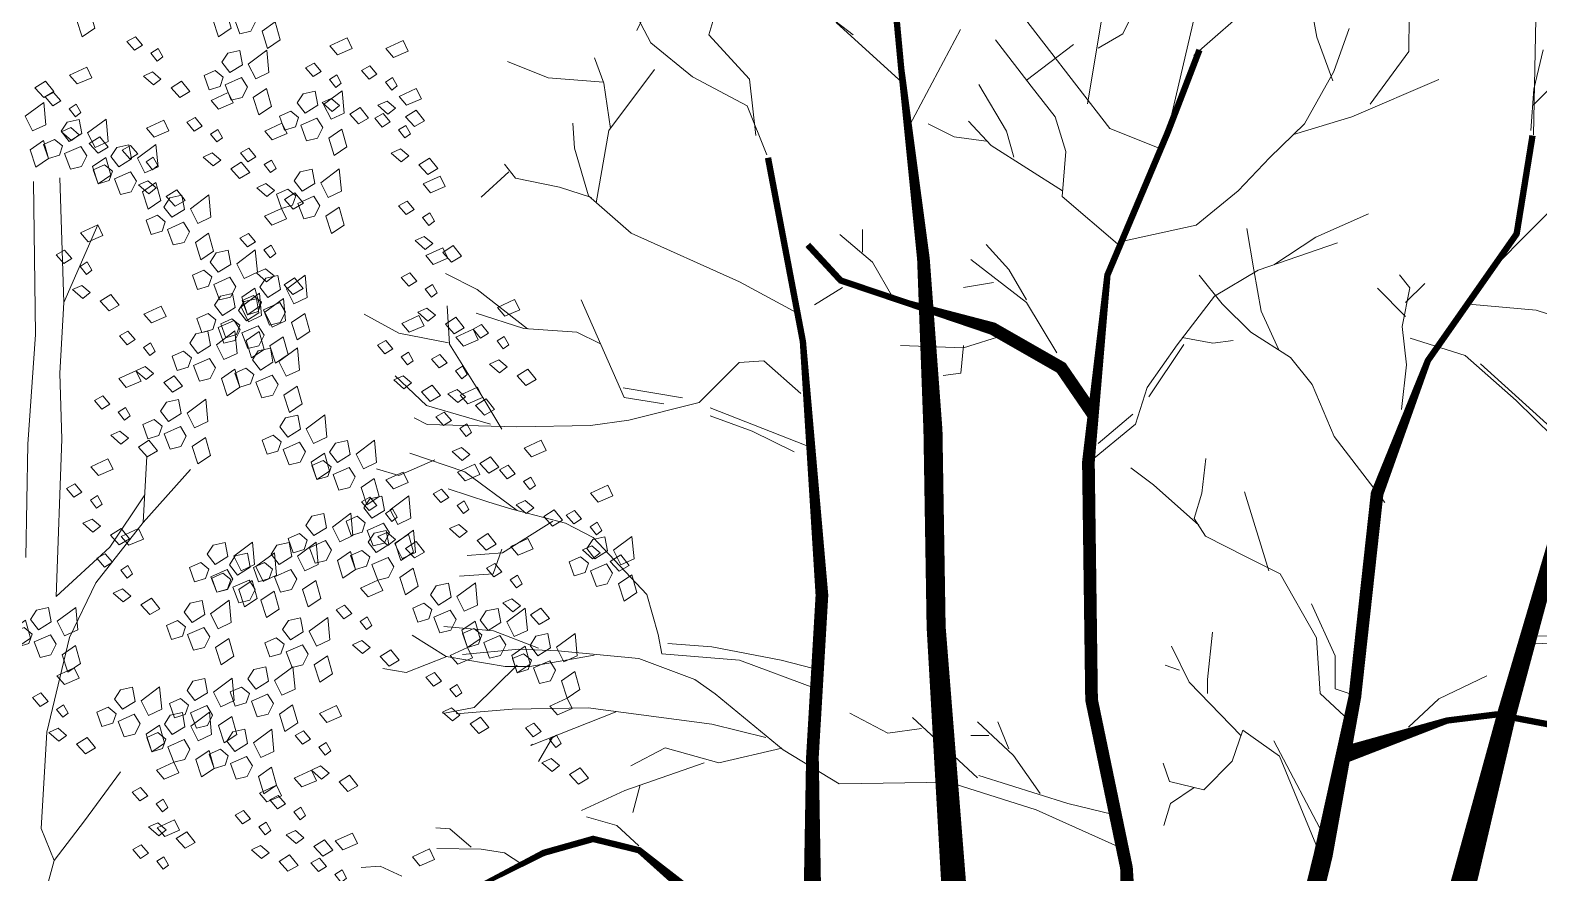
# Model space of a CAD drawing. Header units: millimetres. Extents: x 237 to 802, y 86 to 296.
# Drawn here: x 358.67 to 362.651, y 160.948 to 163.174 of the extents above; entities that cross this region are included whole.
import ezdxf

# ---------------------------------------------------------------- set-up
doc = ezdxf.new("R2010")
doc.units = ezdxf.units.MM
doc.layers.add('AF_Vegetacion block', color=92, linetype='Continuous', lineweight=0)

# ---------------------------------------------------------------- blocks, each defined once
blk = doc.blocks.new('ca_arb_056')
at = {"layer": 'AF_Vegetacion block', "color": 251, "lineweight": 5}
for points in [[(37.11, 854.97), (32.19, 851.58), (34.27, 845.13), (38.97, 848.3), (37.11, 854.97)], [(87.68, 854.97), (82.76, 851.58), (84.84, 845.13), (89.54, 848.3), (87.68, 854.97)], [(96.67, 854.71), (90.66, 852.09), (92.85, 846.29), (96.89, 847.28), (98.86, 851.21), (96.67, 854.71)], [(105.97, 850.67), (101.05, 847.28), (103.13, 840.83), (107.83, 844), (105.97, 850.67)], [(54.03, 845.18), (50.91, 843.46), (53.72, 840.19), (56.68, 842.06), (54.03, 845.18)], [(62.45, 840.81), (59.8, 839.1), (62.14, 836.14), (64.17, 837.7), (62.45, 840.81)], [(126.29, 841.74), (129.1, 838.47), (134.56, 840.81), (132.69, 844.71), (126.29, 841.74)], [(147.02, 840.76), (149.82, 837.49), (155.28, 839.82), (153.41, 843.72), (147.02, 840.76)], [(92.79, 840.04), (88.31, 839.05), (86.12, 835.66), (89.07, 831.84), (93.77, 834.79), (92.79, 840.04)], [(102.85, 840.15), (95.96, 835.01), (98.7, 829.54), (103.62, 831.84), (102.85, 840.15)], [(120.36, 835.36), (117.25, 833.64), (120.05, 830.37), (123.02, 832.24), (120.36, 835.36)], [(29.57, 830.9), (32.38, 827.62), (37.84, 829.96), (35.97, 833.86), (29.57, 830.9)], [(60.42, 832.09), (56.99, 830.53), (60.74, 827.26), (63.54, 829.44), (60.42, 832.09)], [(83.71, 832.6), (79.55, 830.74), (81.41, 825.5), (85.46, 826.7), (86.66, 830.2), (83.71, 832.6)], [(93.45, 829.98), (87.43, 827.36), (89.62, 821.56), (93.67, 822.55), (95.63, 826.48), (93.45, 829.98)], [(128.79, 830.99), (126.13, 829.28), (128.47, 826.32), (130.5, 827.87), (128.79, 830.99)], [(141.09, 834.37), (137.97, 832.65), (140.78, 829.38), (143.74, 831.25), (141.09, 834.37)], [(149.51, 830), (146.86, 828.29), (149.2, 825.33), (151.23, 826.89), (149.51, 830)], [(20.62, 828.66), (16.72, 826.16), (19.99, 822.58), (23.74, 824.76), (20.62, 828.66)], [(23.65, 824.51), (20.53, 822.79), (23.34, 819.52), (26.3, 821.39), (23.65, 824.51)], [(71.19, 828.66), (67.29, 826.16), (70.56, 822.58), (74.3, 824.76), (71.19, 828.66)], [(82.13, 821.5), (84.94, 818.23), (90.4, 820.56), (88.52, 824.46), (82.13, 821.5)], [(102.74, 825.94), (97.82, 822.55), (99.9, 816.1), (104.6, 819.27), (102.74, 825.94)], [(120.77, 824.98), (116.28, 824), (114.09, 820.61), (117.05, 816.78), (121.75, 819.74), (120.77, 824.98)], [(130.83, 825.09), (123.94, 819.95), (126.67, 814.49), (131.59, 816.78), (130.83, 825.09)], [(151.95, 823.01), (154.76, 819.73), (160.22, 822.07), (158.34, 825.97), (151.95, 823.01)], [(20.01, 820.79), (13.11, 815.65), (15.85, 810.19), (20.77, 812.48), (20.01, 820.79)], [(32.07, 820.14), (29.42, 818.43), (31.76, 815.47), (33.78, 817.03), (32.07, 820.14)], [(126.76, 822.26), (123.33, 820.7), (127.07, 817.43), (129.88, 819.61), (126.76, 822.26)], [(137.52, 818.83), (133.62, 816.34), (136.9, 812.76), (140.64, 814.94), (137.52, 818.83)], [(147.48, 821.28), (144.05, 819.72), (147.8, 816.45), (150.6, 818.63), (147.48, 821.28)], [(33.13, 814.45), (28.65, 813.47), (26.46, 810.08), (29.41, 806.25), (34.12, 809.2), (33.13, 814.45)], [(43.2, 814.56), (36.3, 809.42), (39.04, 803.96), (43.96, 806.25), (43.2, 814.56)], [(58.19, 811.17), (61, 807.9), (66.46, 810.24), (64.59, 814.13), (58.19, 811.17)], [(76.2, 815.11), (73.09, 813.39), (75.89, 810.12), (78.86, 811.99), (76.2, 815.11)], [(102.07, 810.11), (104.87, 806.83), (110.33, 809.17), (108.46, 813.07), (102.07, 810.11)], [(111.69, 817.55), (107.53, 815.69), (109.39, 810.44), (113.44, 811.65), (114.64, 815.14), (111.69, 817.55)], [(121.42, 814.93), (115.41, 812.3), (117.59, 806.51), (121.64, 807.49), (123.61, 811.43), (121.42, 814.93)], [(146.02, 816.62), (142.91, 814.9), (145.71, 811.63), (148.68, 813.5), (146.02, 816.62)], [(154.45, 812.25), (151.79, 810.54), (154.13, 807.58), (156.16, 809.13), (154.45, 812.25)], [(158.24, 817.85), (154.35, 815.35), (157.62, 811.77), (161.36, 813.95), (158.24, 817.85)], [(24.05, 807.02), (19.9, 805.16), (21.76, 799.91), (25.8, 801.11), (27.01, 804.61), (24.05, 807.02)], [(30.04, 811.41), (26.61, 809.86), (30.35, 806.58), (33.16, 808.76), (30.04, 811.41)], [(40.8, 807.99), (36.9, 805.49), (40.18, 801.91), (43.92, 804.09), (40.8, 807.99)], [(84.63, 810.74), (81.97, 809.03), (84.31, 806.07), (86.34, 807.63), (84.63, 810.74)], [(130.72, 810.88), (125.8, 807.49), (127.88, 801.04), (132.58, 804.21), (130.72, 810.88)], [(19.9, 806.58), (14.97, 803.19), (17.05, 796.74), (21.76, 799.91), (19.9, 806.58)], [(33.79, 804.39), (27.77, 801.77), (29.96, 795.98), (34.01, 796.96), (35.98, 800.9), (33.79, 804.39)], [(51.62, 805.05), (47.13, 804.07), (44.95, 800.68), (47.9, 796.85), (52.6, 799.8), (51.62, 805.05)], [(52.27, 804.78), (49.15, 803.07), (51.96, 799.79), (54.92, 801.66), (52.27, 804.78)], [(61.68, 805.16), (54.79, 800.02), (57.52, 794.56), (62.45, 796.85), (61.68, 805.16)], [(82.6, 802.02), (79.17, 800.46), (82.91, 797.19), (85.72, 799.37), (82.6, 802.02)], [(96.14, 803.72), (93.02, 802), (95.83, 798.73), (98.79, 800.6), (96.14, 803.72)], [(152.42, 803.52), (148.99, 801.97), (152.73, 798.69), (155.54, 800.87), (152.42, 803.52)], [(43.09, 800.35), (38.16, 796.96), (40.24, 790.51), (44.95, 793.68), (43.09, 800.35)], [(42.54, 797.62), (38.38, 795.76), (40.24, 790.51), (44.29, 791.71), (45.49, 795.21), (42.54, 797.62)], [(60.69, 800.42), (58.04, 798.7), (60.38, 795.74), (62.4, 797.3), (60.69, 800.42)], [(93.36, 798.59), (89.46, 796.09), (92.74, 792.51), (96.48, 794.69), (93.36, 798.59)], [(104.56, 799.35), (101.91, 797.64), (104.25, 794.68), (106.28, 796.24), (104.56, 799.35)], [(119.69, 795.95), (115.2, 794.97), (113.02, 791.58), (115.97, 787.75), (120.67, 790.7), (119.69, 795.95)], [(129.75, 796.06), (122.86, 790.92), (125.6, 785.46), (130.52, 787.75), (129.75, 796.06)], [(163.18, 800.1), (159.28, 797.6), (162.56, 794.02), (166.3, 796.2), (163.18, 800.1)], [(16.2, 791.39), (16.9, 734.54), (14.09, 693.84), (13.39, 651.73)], [(27.44, 746.47), (26.03, 792.79)], [(52.27, 794.99), (46.26, 792.37), (48.45, 786.58), (52.49, 787.56), (54.46, 791.5), (52.27, 794.99)], [(58.66, 791.69), (55.23, 790.13), (58.97, 786.86), (61.78, 789.04), (58.66, 791.69)], [(61.57, 790.95), (56.65, 787.56), (58.73, 781.11), (63.43, 784.28), (61.57, 790.95)], [(102.53, 790.63), (99.1, 789.07), (102.84, 785.79), (105.65, 787.98), (102.53, 790.63)], [(160.83, 790.46), (163.64, 787.19), (169.1, 789.52), (167.23, 793.42), (160.83, 790.46)], [(71.27, 786.27), (66.79, 785.29), (64.6, 781.9), (67.55, 778.08), (72.26, 781.03), (71.27, 786.27)], [(69.42, 788.26), (65.52, 785.77), (68.8, 782.18), (72.54, 784.36), (69.42, 788.26)], [(81.33, 786.38), (74.44, 781.25), (77.18, 775.78), (82.1, 778.08), (81.33, 786.38)], [(110.61, 788.52), (106.45, 786.66), (108.31, 781.41), (112.36, 782.61), (113.56, 786.11), (110.61, 788.52)], [(113.29, 787.2), (109.4, 784.7), (112.67, 781.12), (116.41, 783.3), (113.29, 787.2)], [(120.35, 785.89), (114.33, 783.27), (116.52, 777.48), (120.56, 778.46), (122.53, 782.4), (120.35, 785.89)], [(62.19, 778.84), (58.04, 776.98), (59.9, 771.74), (63.94, 772.94), (65.15, 776.44), (62.19, 778.84)], [(101.92, 778.45), (104.73, 775.18), (110.18, 777.52), (108.31, 781.41), (101.92, 778.45)], [(129.64, 781.85), (124.72, 778.46), (126.8, 772.01), (131.5, 775.18), (129.64, 781.85)], [(154.91, 784.07), (151.79, 782.35), (154.59, 779.08), (157.56, 780.95), (154.91, 784.07)], [(163.33, 779.71), (160.68, 777.99), (163.02, 775.03), (165.04, 776.59), (163.33, 779.71)], [(57.51, 674.94), (44.53, 655.47), (24.65, 637.14), (26.73, 695.59), (26.03, 720.16), (27.44, 746.47), (40.08, 775.25)], [(33.68, 772.29), (36.49, 769.01), (41.95, 771.35), (40.08, 775.25), (33.68, 772.29)], [(71.93, 776.22), (65.91, 773.59), (68.1, 767.8), (72.15, 768.78), (74.12, 772.72), (71.93, 776.22)], [(81.23, 772.17), (76.3, 768.78), (78.38, 762.33), (83.09, 765.5), (81.23, 772.17)], [(95.99, 772.06), (92.87, 770.35), (95.68, 767.07), (98.64, 768.94), (95.99, 772.06)], [(104.41, 767.7), (101.76, 765.98), (104.1, 763.02), (106.13, 764.58), (104.41, 767.7)], [(161.3, 770.98), (157.87, 769.42), (161.61, 766.15), (164.42, 768.33), (161.3, 770.98)], [(172.06, 767.55), (168.16, 765.05), (171.44, 761.47), (175.18, 763.65), (172.06, 767.55)], [(27.76, 765.9), (24.64, 764.18), (27.44, 760.91), (30.41, 762.78), (27.76, 765.9)], [(88.49, 765.84), (84, 764.86), (81.81, 761.47), (84.77, 757.65), (89.47, 760.6), (88.49, 765.84)], [(88.49, 765.84), (84, 764.86), (81.81, 761.47), (84.77, 757.65), (89.47, 760.6), (88.49, 765.84)], [(98.55, 765.95), (91.66, 760.82), (94.39, 755.35), (99.32, 757.65), (98.55, 765.95)], [(98.55, 765.95), (91.66, 760.82), (94.39, 755.35), (99.32, 757.65), (98.55, 765.95)], [(161.82, 763.83), (164.63, 760.56), (170.09, 762.89), (168.21, 766.79), (161.82, 763.83)], [(36.18, 761.53), (33.53, 759.82), (35.86, 756.86), (37.89, 758.41), (36.18, 761.53)], [(79.41, 758.41), (75.25, 756.55), (77.11, 751.31), (81.16, 752.51), (82.36, 756.01), (79.41, 758.41)], [(79.41, 758.41), (75.25, 756.55), (77.11, 751.31), (81.16, 752.51), (82.36, 756.01), (79.41, 758.41)], [(102.39, 758.97), (98.96, 757.41), (102.7, 754.14), (105.51, 756.32), (102.39, 758.97)], [(106.97, 756.44), (102.49, 755.46), (100.3, 752.07), (103.25, 748.24), (107.96, 751.2), (106.97, 756.44)], [(117.04, 756.55), (110.14, 751.41), (112.88, 745.95), (117.8, 748.24), (117.04, 756.55)], [(155.89, 757.44), (152.77, 755.73), (155.58, 752.45), (158.54, 754.32), (155.89, 757.44)], [(34.15, 752.8), (30.72, 751.25), (34.46, 747.97), (37.27, 750.15), (34.15, 752.8)], [(89.14, 755.79), (83.13, 753.16), (85.31, 747.37), (89.36, 748.35), (91.33, 752.29), (89.14, 755.79)], [(89.14, 755.79), (83.13, 753.16), (85.31, 747.37), (89.36, 748.35), (91.33, 752.29), (89.14, 755.79)], [(98.44, 751.74), (93.52, 748.35), (95.6, 741.9), (100.3, 745.07), (98.44, 751.74)], [(98.44, 751.74), (93.52, 748.35), (95.6, 741.9), (100.3, 745.07), (98.44, 751.74)], [(113.15, 755.54), (109.25, 753.05), (112.52, 749.46), (116.27, 751.64), (113.15, 755.54)], [(164.31, 753.08), (161.66, 751.36), (164, 748.4), (166.03, 749.96), (164.31, 753.08)], [(44.91, 749.38), (41.01, 746.88), (44.29, 743.3), (48.03, 745.48), (44.91, 749.38)], [(57.21, 742.13), (60.01, 738.86), (65.47, 741.2), (63.6, 745.09), (57.21, 742.13)], [(90.09, 749.78), (85.6, 748.8), (83.42, 745.41), (86.37, 741.59), (91.07, 744.54), (90.09, 749.78)], [(98.95, 747.82), (94.46, 746.83), (92.28, 743.44), (95.23, 739.62), (99.93, 742.57), (98.95, 747.82)], [(100.15, 749.89), (93.26, 744.76), (96, 739.29), (100.92, 741.59), (100.15, 749.89)], [(97.89, 749.01), (93.74, 747.15), (95.6, 741.9), (99.64, 743.11), (100.85, 746.6), (97.89, 749.01)], [(107.63, 746.39), (101.61, 743.76), (103.8, 737.97), (107.85, 738.95), (109.82, 742.89), (107.63, 746.39)], [(109.01, 747.93), (102.12, 742.79), (104.86, 737.32), (109.78, 739.62), (109.01, 747.93)], [(188.47, 744.6), (191.27, 741.32), (196.73, 743.66), (194.86, 747.56), (188.47, 744.6)], [(81.01, 742.35), (76.85, 740.49), (78.71, 735.25), (82.76, 736.45), (83.96, 739.95), (81.01, 742.35)], [(90.74, 739.73), (84.73, 737.1), (86.92, 731.31), (90.96, 732.29), (92.93, 736.23), (90.74, 739.73)], [(89.87, 740.38), (85.71, 738.52), (87.57, 733.28), (91.62, 734.48), (92.82, 737.98), (89.87, 740.38)], [(116.93, 742.34), (112, 738.95), (114.08, 732.5), (118.79, 735.67), (116.93, 742.34)], [(152.94, 738.68), (155.74, 735.41), (161.2, 737.74), (159.33, 741.64), (152.94, 738.68)], [(162.29, 744.35), (158.86, 742.79), (162.6, 739.52), (165.41, 741.7), (162.29, 744.35)], [(173.05, 740.92), (169.15, 738.43), (172.42, 734.84), (176.17, 737.02), (173.05, 740.92)], [(51.28, 735.74), (48.16, 734.03), (50.97, 730.75), (53.93, 732.62), (51.28, 735.74)], [(80.96, 735.74), (76.47, 734.75), (74.28, 731.36), (77.24, 727.54), (81.94, 730.49), (80.96, 735.74)], [(91.02, 735.85), (84.13, 730.71), (86.86, 725.24), (91.78, 727.54), (91.02, 735.85)], [(99.61, 737.76), (93.59, 735.14), (95.78, 729.34), (99.82, 730.33), (101.79, 734.26), (99.61, 737.76)], [(100.04, 735.68), (95.12, 732.29), (97.2, 725.84), (101.9, 729.01), (100.04, 735.68)], [(173.03, 733.53), (175.83, 730.26), (181.29, 732.6), (179.42, 736.49), (173.03, 733.53)], [(182.54, 738.21), (179.42, 736.49), (182.23, 733.22), (185.19, 735.09), (182.54, 738.21)], [(190.96, 733.84), (188.31, 732.13), (190.65, 729.17), (192.68, 730.73), (190.96, 733.84)], [(59.7, 731.38), (57.05, 729.66), (59.39, 726.7), (61.42, 728.26), (59.7, 731.38)], [(71.88, 728.3), (67.72, 726.45), (69.58, 721.2), (73.63, 722.4), (74.83, 725.9), (71.88, 728.3)], [(104.14, 729.51), (99.66, 728.52), (97.47, 725.13), (100.43, 721.31), (105.13, 724.26), (104.14, 729.51)], [(108.9, 733.71), (103.98, 730.33), (106.06, 723.88), (110.76, 727.05), (108.9, 733.71)], [(114.21, 729.62), (107.32, 724.48), (110.05, 719.01), (114.97, 721.31), (114.21, 729.62)], [(147.01, 732.29), (143.89, 730.58), (146.7, 727.3), (149.66, 729.17), (147.01, 732.29)], [(57.68, 722.65), (54.24, 721.09), (57.99, 717.82), (60.79, 720), (57.68, 722.65)], [(81.61, 725.68), (75.6, 723.06), (77.78, 717.26), (81.83, 718.25), (83.8, 722.18), (81.61, 725.68)], [(155.43, 727.93), (152.78, 726.21), (155.12, 723.25), (157.15, 724.81), (155.43, 727.93)], [(167.1, 727.14), (163.98, 725.43), (166.79, 722.15), (169.75, 724.02), (167.1, 727.14)], [(175.52, 722.78), (172.87, 721.06), (175.21, 718.1), (177.24, 719.66), (175.52, 722.78)], [(188.93, 725.12), (185.5, 723.56), (189.25, 720.28), (192.05, 722.47), (188.93, 725.12)], [(47.85, 718.13), (50.66, 714.86), (56.12, 717.2), (54.24, 721.09), (47.85, 718.13)], [(68.44, 719.22), (64.54, 716.73), (67.81, 713.14), (71.55, 715.33), (68.44, 719.22)], [(90.91, 721.64), (85.99, 718.25), (88.07, 711.8), (92.77, 714.97), (90.91, 721.64)], [(95.07, 722.07), (90.91, 720.21), (92.77, 714.97), (96.82, 716.17), (98.02, 719.67), (95.07, 722.07)], [(104.8, 719.45), (98.78, 716.83), (100.97, 711.03), (105.02, 712.02), (106.99, 715.95), (104.8, 719.45)], [(153.41, 719.2), (149.97, 717.64), (153.72, 714.37), (156.52, 716.55), (153.41, 719.2)], [(199.69, 721.69), (195.8, 719.19), (199.07, 715.61), (202.81, 717.79), (199.69, 721.69)], [(41.92, 711.74), (38.8, 710.03), (41.61, 706.75), (44.58, 708.62), (41.92, 711.74)], [(114.1, 715.4), (109.18, 712.02), (111.25, 705.57), (115.96, 708.74), (114.1, 715.4)], [(164.17, 715.77), (160.27, 713.28), (163.54, 709.69), (167.29, 711.87), (164.17, 715.77)], [(173.49, 714.05), (170.06, 712.49), (173.81, 709.22), (176.61, 711.4), (173.49, 714.05)], [(174.65, 712.05), (177.46, 708.78), (182.91, 711.12), (181.04, 715.01), (174.65, 712.05)], [(50.35, 707.38), (47.69, 705.66), (50.03, 702.7), (52.06, 704.26), (50.35, 707.38)], [(70.09, 710.37), (65.6, 709.39), (63.41, 706), (66.37, 702.17), (71.07, 705.13), (70.09, 710.37)], [(80.15, 710.48), (73.26, 705.34), (75.99, 699.88), (80.91, 702.17), (80.15, 710.48)], [(184.26, 710.62), (180.36, 708.13), (183.63, 704.54), (187.37, 706.73), (184.26, 710.62)], [(61.01, 702.94), (56.85, 701.08), (58.71, 695.83), (62.76, 697.04), (63.96, 700.53), (61.01, 702.94)], [(70.74, 700.32), (64.73, 697.69), (66.91, 691.9), (70.96, 692.88), (72.93, 696.82), (70.74, 700.32)], [(114.31, 704.55), (109.82, 703.57), (107.64, 700.18), (110.59, 696.36), (115.29, 699.31), (114.31, 704.55)], [(124.37, 704.66), (117.48, 699.53), (120.22, 694.06), (125.14, 696.36), (124.37, 704.66)], [(168.72, 705.66), (165.6, 703.95), (168.41, 700.67), (171.37, 702.54), (168.72, 705.66)], [(177.14, 701.3), (174.49, 699.58), (176.83, 696.62), (178.86, 698.18), (177.14, 701.3)], [(48.32, 698.65), (44.89, 697.09), (48.63, 693.82), (51.44, 696), (48.32, 698.65)], [(59.08, 695.22), (55.18, 692.73), (58.45, 689.14), (62.2, 691.32), (59.08, 695.22)], [(80.04, 696.27), (75.12, 692.88), (77.2, 686.43), (81.9, 689.6), (80.04, 696.27)], [(105.23, 697.12), (101.07, 695.26), (102.93, 690.02), (106.98, 691.22), (108.18, 694.72), (105.23, 697.12)], [(132.8, 695.15), (128.31, 694.17), (126.12, 690.78), (129.08, 686.96), (133.78, 689.91), (132.8, 695.15)], [(142.86, 695.26), (135.97, 690.13), (138.7, 684.66), (143.62, 686.96), (142.86, 695.26)], [(198.34, 692.32), (201.14, 689.05), (206.6, 691.39), (204.73, 695.29), (198.34, 692.32)], [(56.93, 664.71), (58.33, 689.28)], [(114.97, 694.5), (108.95, 691.87), (111.14, 686.08), (115.18, 687.06), (117.15, 691), (114.97, 694.5)], [(124.26, 690.45), (119.34, 687.06), (121.42, 680.61), (126.12, 683.79), (124.26, 690.45)], [(175.12, 692.57), (171.69, 691.01), (175.43, 687.74), (178.24, 689.92), (175.12, 692.57)], [(185.88, 689.14), (181.98, 686.65), (185.25, 683.06), (189, 685.24), (185.88, 689.14)], [(23.92, 539.09), (19.01, 551.02), (21.11, 586.82), (29.54, 621.9), (39.37, 642.26), (56.93, 664.71), (74.49, 684.36)], [(37.47, 685.42), (40.28, 682.15), (45.73, 684.49), (43.86, 688.38), (37.47, 685.42)], [(123.72, 687.72), (119.56, 685.86), (121.42, 680.61), (125.47, 681.82), (126.67, 685.32), (123.72, 687.72)], [(133.45, 685.1), (127.44, 682.47), (129.62, 676.68), (133.67, 677.66), (135.64, 681.6), (133.45, 685.1)], [(147.02, 680.49), (149.82, 677.22), (155.28, 679.55), (153.41, 683.45), (147.02, 680.49)], [(173.66, 683.45), (176.47, 680.18), (181.93, 682.51), (180.06, 686.41), (173.66, 683.45)], [(192.41, 685.94), (189.29, 684.22), (192.1, 680.95), (195.06, 682.82), (192.41, 685.94)], [(31.54, 679.03), (28.42, 677.32), (31.23, 674.04), (34.19, 675.91), (31.54, 679.03)], [(142.75, 681.05), (137.83, 677.66), (139.91, 671.21), (144.61, 674.38), (142.75, 681.05)], [(200.83, 681.57), (198.18, 679.86), (200.52, 676.9), (202.55, 678.45), (200.83, 681.57)], [(223.01, 675.56), (225.82, 672.29), (231.27, 674.62), (229.4, 678.52), (223.01, 675.56)], [(39.96, 674.67), (37.31, 672.95), (39.65, 669.99), (41.68, 671.55), (39.96, 674.67)], [(141.09, 674.1), (137.97, 672.39), (140.78, 669.11), (143.74, 670.98), (141.09, 674.1)], [(145.51, 674.45), (141.03, 673.46), (138.84, 670.08), (141.79, 666.25), (146.5, 669.2), (145.51, 674.45)], [(155.58, 674.56), (148.68, 669.42), (151.42, 663.95), (156.34, 666.25), (155.58, 674.56)], [(167.74, 677.06), (164.62, 675.34), (167.42, 672.07), (170.39, 673.94), (167.74, 677.06)], [(176.16, 672.69), (173.51, 670.98), (175.85, 668.02), (177.87, 669.58), (176.16, 672.69)], [(198.8, 672.84), (195.37, 671.28), (199.12, 668.01), (201.92, 670.19), (198.8, 672.84)], [(123.99, 668), (119.51, 667.01), (117.32, 663.62), (120.27, 659.8), (124.98, 662.75), (123.99, 668)], [(134.06, 668.11), (127.17, 662.97), (129.9, 657.5), (134.82, 659.8), (134.06, 668.11)], [(136.43, 667.01), (132.28, 665.16), (134.14, 659.91), (138.18, 661.11), (139.39, 664.61), (136.43, 667.01)], [(149.51, 669.74), (146.86, 668.02), (149.2, 665.06), (151.23, 666.62), (149.51, 669.74)], [(209.56, 669.41), (205.67, 666.92), (208.94, 663.34), (212.68, 665.52), (209.56, 669.41)], [(217.08, 669.17), (213.96, 667.45), (216.77, 664.18), (219.73, 666.05), (217.08, 669.17)], [(37.94, 665.94), (34.51, 664.38), (38.25, 661.11), (41.06, 663.29), (37.94, 665.94)], [(48.7, 662.51), (44.8, 660.02), (48.07, 656.43), (51.82, 658.61), (48.7, 662.51)], [(48.76, 659.48), (51.57, 656.21), (57.02, 658.54), (55.15, 662.44), (48.76, 659.48)], [(146.17, 664.39), (140.15, 661.77), (142.34, 655.97), (146.39, 656.96), (148.36, 660.89), (146.17, 664.39)], [(147.18, 661.77), (142.7, 660.78), (140.51, 657.39), (143.46, 653.57), (148.17, 656.52), (147.18, 661.77)], [(147.48, 661.01), (144.05, 659.45), (147.8, 656.18), (150.6, 658.36), (147.48, 661.01)], [(157.25, 661.87), (150.35, 656.74), (153.09, 651.27), (158.01, 653.57), (157.25, 661.87)], [(174.13, 663.97), (170.7, 662.41), (174.44, 659.14), (177.25, 661.32), (174.13, 663.97)], [(225.5, 664.8), (222.85, 663.09), (225.19, 660.13), (227.22, 661.69), (225.5, 664.8)], [(87.41, 657.24), (82.93, 656.26), (80.74, 652.87), (83.69, 649.05), (88.4, 652), (87.41, 657.24)], [(97.47, 657.35), (90.58, 652.22), (93.32, 646.75), (98.24, 649.05), (97.47, 657.35)], [(111.08, 657.24), (106.6, 656.26), (104.41, 652.87), (107.36, 649.05), (112.07, 652), (111.08, 657.24)], [(114.91, 660.56), (110.76, 658.7), (112.62, 653.46), (116.66, 654.66), (117.87, 658.16), (114.91, 660.56)], [(121.14, 657.35), (114.25, 652.22), (116.99, 646.75), (121.91, 649.05), (121.14, 657.35)], [(124.65, 657.94), (118.63, 655.32), (120.82, 649.52), (124.87, 650.51), (126.84, 654.44), (124.65, 657.94)], [(155.47, 660.35), (150.54, 656.96), (152.62, 650.51), (157.33, 653.68), (155.47, 660.35)], [(158.24, 657.58), (154.35, 655.09), (157.62, 651.5), (161.36, 653.68), (158.24, 657.58)], [(184.89, 660.54), (180.99, 658.04), (184.27, 654.46), (188.01, 656.64), (184.89, 660.54)], [(193.4, 655.83), (196.21, 652.56), (201.67, 654.9), (199.79, 658.79), (193.4, 655.83)], [(223.48, 656.08), (220.04, 654.52), (223.79, 651.25), (226.59, 653.43), (223.48, 656.08)], [(228.36, 659.39), (223.88, 658.41), (221.69, 655.02), (224.64, 651.2), (229.34, 654.15), (228.36, 659.39)], [(238.42, 659.5), (231.53, 654.37), (234.27, 648.9), (239.19, 651.2), (238.42, 659.5)], [(42.83, 653.09), (39.71, 651.38), (42.52, 648.1), (45.48, 649.97), (42.83, 653.09)], [(78.33, 649.81), (74.18, 647.95), (76.03, 642.7), (80.08, 643.91), (81.29, 647.41), (78.33, 649.81)], [(95.61, 653.31), (91.13, 652.32), (88.94, 648.94), (91.9, 645.11), (96.6, 648.06), (95.61, 653.31)], [(102, 649.81), (97.85, 647.95), (99.71, 642.7), (103.75, 643.91), (104.96, 647.41), (102, 649.81)], [(105.68, 653.42), (98.79, 648.28), (101.52, 642.81), (106.44, 645.11), (105.68, 653.42)], [(133.95, 653.89), (129.02, 650.51), (131.1, 644.06), (135.81, 647.23), (133.95, 653.89)], [(138.1, 654.33), (133.95, 652.47), (135.81, 647.23), (139.85, 648.43), (141.06, 651.93), (138.1, 654.33)], [(147.84, 651.71), (141.82, 649.08), (144.01, 643.29), (148.06, 644.27), (150.03, 648.21), (147.84, 651.71)], [(219.28, 651.96), (215.12, 650.1), (216.98, 644.86), (221.03, 646.06), (222.23, 649.56), (219.28, 651.96)], [(234.24, 652.65), (230.34, 650.15), (233.61, 646.57), (237.36, 648.75), (234.24, 652.65)], [(51.25, 648.73), (48.6, 647.01), (50.94, 644.05), (52.97, 645.61), (51.25, 648.73)], [(88.07, 647.19), (82.05, 644.56), (84.24, 638.77), (88.29, 639.75), (90.25, 643.69), (88.07, 647.19)], [(86.54, 645.87), (82.38, 644.02), (84.24, 638.77), (88.29, 639.97), (89.49, 643.47), (86.54, 645.87)], [(111.74, 647.19), (105.72, 644.56), (107.91, 638.77), (111.96, 639.75), (113.93, 643.69), (111.74, 647.19)], [(157.14, 647.66), (152.21, 644.27), (154.29, 637.83), (159, 641), (157.14, 647.66)], [(187.47, 649.44), (184.36, 647.73), (187.16, 644.46), (190.13, 646.33), (187.47, 649.44)], [(195.9, 645.08), (193.24, 643.36), (195.58, 640.4), (197.61, 641.96), (195.9, 645.08)], [(229.02, 649.34), (223, 646.71), (225.19, 640.92), (229.24, 641.9), (231.2, 645.84), (229.02, 649.34)], [(238.31, 645.29), (233.39, 641.9), (235.47, 635.45), (240.17, 638.62), (238.31, 645.29)], [(49.23, 640), (45.79, 638.44), (49.54, 635.17), (52.34, 637.35), (49.23, 640)], [(96.27, 643.25), (90.25, 640.63), (92.44, 634.83), (96.49, 635.82), (98.46, 639.75), (96.27, 643.25)], [(97.36, 643.14), (92.44, 639.75), (94.52, 633.3), (99.22, 636.47), (97.36, 643.14)], [(105.57, 639.21), (100.65, 635.82), (102.72, 629.37), (107.43, 632.54), (105.57, 639.21)], [(121.04, 643.14), (116.11, 639.75), (118.19, 633.3), (122.9, 636.47), (121.04, 643.14)], [(137.62, 640.33), (140.42, 637.06), (145.88, 639.39), (144.01, 643.29), (137.62, 640.33)], [(170.26, 642.19), (165.77, 641.21), (163.59, 637.82), (166.54, 633.99), (171.24, 636.94), (170.26, 642.19)], [(180.32, 642.3), (173.43, 637.16), (176.17, 631.7), (181.09, 633.99), (180.32, 642.3)], [(21.81, 633.05), (17.33, 632.07), (15.14, 628.68), (18.09, 624.85), (22.8, 627.81), (21.81, 633.05)], [(31.88, 633.16), (24.99, 628.03), (27.72, 622.56), (32.64, 624.85), (31.88, 633.16)], [(59.99, 636.57), (56.09, 634.08), (59.36, 630.49), (63.11, 632.67), (59.99, 636.57)], [(78.8, 635.74), (74.32, 634.75), (72.13, 631.37), (75.08, 627.54), (79.79, 630.49), (78.8, 635.74)], [(88.87, 635.85), (81.98, 630.71), (84.71, 625.24), (89.63, 627.54), (88.87, 635.85)], [(131.69, 633.94), (128.57, 632.23), (131.38, 628.95), (134.34, 630.82), (131.69, 633.94)], [(161.18, 634.76), (157.02, 632.9), (158.88, 627.65), (162.93, 628.85), (164.13, 632.35), (161.18, 634.76)], [(193.87, 636.35), (190.44, 634.79), (194.18, 631.52), (196.99, 633.7), (193.87, 636.35)], [(13.28, 628.35), (8.36, 624.96), (10.44, 618.51), (15.14, 621.68), (13.28, 628.35)], [(69.72, 628.31), (65.57, 626.45), (67.43, 621.2), (71.47, 622.4), (72.68, 625.9), (69.72, 628.31)], [(115.39, 629.29), (110.9, 628.3), (108.71, 624.91), (111.67, 621.09), (116.37, 624.04), (115.39, 629.29)], [(125.45, 629.4), (118.56, 624.26), (121.29, 618.79), (126.21, 621.09), (125.45, 629.4)], [(140.11, 629.58), (137.46, 627.86), (139.8, 624.9), (141.83, 626.46), (140.11, 629.58)], [(170.92, 632.13), (164.9, 629.51), (167.09, 623.72), (171.13, 624.7), (173.1, 628.64), (170.92, 632.13)], [(180.21, 628.09), (175.29, 624.7), (177.37, 618.25), (182.07, 621.42), (180.21, 628.09)], [(188.74, 632.79), (184.26, 631.81), (182.07, 628.42), (185.03, 624.59), (189.73, 627.54), (188.74, 632.79)], [(198.81, 632.9), (191.92, 627.76), (194.65, 622.29), (199.57, 624.59), (198.81, 632.9)], [(204.63, 632.92), (200.73, 630.43), (204.01, 626.84), (207.75, 629.03), (204.63, 632.92)], [(12.73, 625.62), (8.58, 623.76), (10.44, 618.51), (14.48, 619.72), (15.69, 623.22), (12.73, 625.62)], [(22.47, 623), (16.45, 620.37), (18.64, 614.58), (22.69, 615.56), (24.66, 619.5), (22.47, 623)], [(79.46, 625.68), (73.44, 623.06), (75.63, 617.26), (79.68, 618.25), (81.65, 622.18), (79.46, 625.68)], [(106.31, 621.85), (102.15, 620), (104.01, 614.75), (108.06, 615.95), (109.26, 619.45), (106.31, 621.85)], [(179.67, 625.36), (175.51, 623.5), (177.37, 618.25), (181.42, 619.45), (182.62, 622.95), (179.67, 625.36)], [(189.4, 622.73), (183.38, 620.11), (185.57, 614.31), (189.62, 615.3), (191.59, 619.23), (189.4, 622.73)], [(207.23, 623.39), (202.75, 622.4), (200.56, 619.02), (203.51, 615.19), (208.22, 618.14), (207.23, 623.39)], [(217.29, 623.5), (210.4, 618.36), (213.14, 612.89), (218.06, 615.19), (217.29, 623.5)], [(31.77, 618.95), (26.85, 615.56), (28.92, 609.11), (33.63, 612.28), (31.77, 618.95)], [(88.76, 621.64), (83.83, 618.25), (85.91, 611.8), (90.62, 614.97), (88.76, 621.64)], [(116.04, 619.23), (110.03, 616.61), (112.21, 610.81), (116.26, 611.8), (118.23, 615.73), (116.04, 619.23)], [(138.08, 620.85), (134.65, 619.29), (138.4, 616.02), (141.2, 618.2), (138.08, 620.85)], [(148.84, 617.42), (144.95, 614.93), (148.22, 611.34), (151.96, 613.52), (148.84, 617.42)], [(170.97, 615.29), (173.78, 612.02), (179.24, 614.35), (177.37, 618.25), (170.97, 615.29)], [(198.7, 618.69), (193.78, 615.3), (195.85, 608.85), (200.56, 612.02), (198.7, 618.69)], [(24.88, 607.74), (27.69, 604.46), (33.15, 606.8), (31.28, 610.7), (24.88, 607.74)], [(102.47, 611.01), (97.99, 610.02), (95.8, 606.64), (98.75, 602.81), (103.46, 605.76), (102.47, 611.01)], [(112.54, 611.12), (105.65, 605.98), (108.38, 600.51), (113.3, 602.81), (112.54, 611.12)], [(125.34, 615.19), (120.42, 611.8), (122.5, 605.35), (127.2, 608.52), (125.34, 615.19)], [(198.15, 615.95), (194, 614.1), (195.85, 608.85), (199.9, 610.05), (201.11, 613.55), (198.15, 615.95)], [(207.89, 613.33), (201.87, 610.71), (204.06, 604.91), (208.11, 605.9), (210.07, 609.83), (207.89, 613.33)], [(79.88, 606.71), (75.39, 605.72), (73.21, 602.33), (76.16, 598.51), (80.86, 601.46), (79.88, 606.71)], [(89.94, 606.82), (83.05, 601.68), (85.79, 596.21), (90.71, 598.51), (89.94, 606.82)], [(165.05, 608.9), (161.93, 607.18), (164.74, 603.91), (167.7, 605.78), (165.05, 608.9)], [(217.19, 609.29), (212.26, 605.9), (214.34, 599.45), (219.04, 602.62), (217.19, 609.29)], [(18.96, 601.35), (15.84, 599.63), (18.64, 596.36), (21.61, 598.23), (18.96, 601.35)], [(52.98, 603.48), (48.5, 602.5), (46.31, 599.11), (49.26, 595.28), (53.96, 598.23), (52.98, 603.48)], [(63.04, 603.59), (56.15, 598.45), (58.89, 592.99), (63.81, 595.28), (63.04, 603.59)], [(93.39, 603.57), (89.24, 601.72), (91.1, 596.47), (95.15, 597.67), (96.35, 601.17), (93.39, 603.57)], [(103.13, 600.95), (97.11, 598.33), (99.3, 592.53), (103.35, 593.52), (105.32, 597.45), (103.13, 600.95)], [(173.47, 604.54), (170.82, 602.82), (173.16, 599.86), (175.19, 601.42), (173.47, 604.54)], [(207.95, 596.49), (210.75, 593.21), (216.21, 595.55), (214.34, 599.45), (207.95, 596.49)], [(27.38, 596.98), (24.73, 595.27), (27.06, 592.31), (29.09, 593.87), (27.38, 596.98)], [(43.9, 596.05), (39.74, 594.19), (41.6, 588.94), (45.65, 590.14), (46.85, 593.64), (43.9, 596.05)], [(71.47, 594.08), (66.98, 593.1), (64.79, 589.71), (67.75, 585.88), (72.45, 588.83), (71.47, 594.08)], [(70.8, 599.27), (66.64, 597.42), (68.5, 592.17), (72.55, 593.37), (73.75, 596.87), (70.8, 599.27)], [(80.54, 596.65), (74.52, 594.03), (76.71, 588.23), (80.75, 589.22), (82.72, 593.15), (80.54, 596.65)], [(81.53, 594.19), (74.64, 589.05), (77.37, 583.59), (82.3, 585.88), (81.53, 594.19)], [(112.43, 596.91), (107.51, 593.52), (109.58, 587.07), (114.29, 590.24), (112.43, 596.91)], [(122.34, 593.7), (125.15, 590.42), (130.61, 592.76), (128.74, 596.66), (122.34, 593.7)], [(171.44, 595.81), (168.01, 594.25), (171.75, 590.98), (174.56, 593.16), (171.44, 595.81)], [(25.35, 588.26), (21.92, 586.7), (25.66, 583.42), (28.47, 585.61), (25.35, 588.26)], [(53.64, 593.42), (47.62, 590.8), (49.81, 585.01), (53.86, 585.99), (55.82, 589.93), (53.64, 593.42)], [(62.93, 589.38), (58.01, 585.99), (60.09, 579.54), (64.79, 582.71), (62.93, 589.38)], [(89.83, 592.61), (84.91, 589.22), (86.99, 582.77), (91.69, 585.94), (89.83, 592.61)], [(182.2, 592.38), (178.3, 589.89), (181.58, 586.3), (185.32, 588.48), (182.2, 592.38)], [(202.02, 590.1), (198.9, 588.38), (201.71, 585.11), (204.67, 586.98), (202.02, 590.1)], [(36.11, 584.83), (32.21, 582.33), (35.49, 578.75), (39.23, 580.93), (36.11, 584.83)], [(62.39, 586.65), (58.23, 584.79), (60.09, 579.54), (64.14, 580.74), (65.34, 584.24), (62.39, 586.65)], [(72.12, 584.02), (66.11, 581.4), (68.29, 575.61), (72.34, 576.59), (74.31, 580.52), (72.12, 584.02)], [(94.66, 587.85), (90.17, 586.87), (87.98, 583.48), (90.94, 579.65), (95.64, 582.6), (94.66, 587.85)], [(104.72, 587.96), (97.83, 582.82), (100.56, 577.35), (105.49, 579.65), (104.72, 587.96)], [(116.42, 587.31), (113.3, 585.59), (116.11, 582.32), (119.07, 584.19), (116.42, 587.31)], [(124.84, 582.94), (122.19, 581.23), (124.53, 578.27), (126.55, 579.83), (124.84, 582.94)], [(210.44, 585.73), (207.79, 584.02), (210.13, 581.06), (212.16, 582.62), (210.44, 585.73)], [(81.42, 579.98), (76.5, 576.59), (78.58, 570.14), (83.28, 573.31), (81.42, 579.98)], [(85.58, 580.42), (81.42, 578.56), (83.28, 573.31), (87.33, 574.51), (88.53, 578.01), (85.58, 580.42)], [(95.31, 577.79), (89.3, 575.17), (91.48, 569.37), (95.53, 570.36), (97.5, 574.29), (95.31, 577.79)], [(208.41, 577.01), (204.98, 575.45), (208.73, 572.17), (211.53, 574.36), (208.41, 577.01)], [(16.2, 425.05), (20.41, 478.74), (19.71, 523.65), (23.92, 539.09), (35.16, 553.83), (48.5, 572.08)], [(61.9, 572.64), (64.71, 569.37), (70.17, 571.71), (68.29, 575.61), (61.9, 572.64)], [(104.61, 573.75), (99.69, 570.36), (101.77, 563.91), (106.47, 567.08), (104.61, 573.75)], [(112.99, 569.7), (115.79, 566.42), (121.25, 568.76), (119.38, 572.66), (112.99, 569.7)], [(122.81, 574.22), (119.38, 572.66), (123.12, 569.38), (125.93, 571.57), (122.81, 574.22)], [(219.18, 573.58), (215.28, 571.08), (218.55, 567.5), (222.29, 569.68), (219.18, 573.58)], [(55.97, 566.25), (52.85, 564.54), (55.66, 561.27), (58.63, 563.14), (55.97, 566.25)], [(100.08, 564.12), (102.88, 560.85), (108.34, 563.18), (106.47, 567.08), (100.08, 564.12)], [(133.57, 570.79), (129.67, 568.29), (132.95, 564.71), (136.69, 566.89), (133.57, 570.79)], [(64.4, 561.89), (61.74, 560.18), (64.08, 557.22), (66.11, 558.77), (64.4, 561.89)], [(107.06, 563.31), (103.94, 561.59), (106.75, 558.32), (109.71, 560.19), (107.06, 563.31)], [(94.15, 557.73), (91.03, 556.01), (93.84, 552.74), (96.8, 554.61), (94.15, 557.73)], [(115.48, 558.94), (112.83, 557.23), (115.17, 554.27), (117.2, 555.83), (115.48, 558.94)], [(62.37, 553.16), (58.94, 551.6), (62.68, 548.33), (65.49, 550.51), (62.37, 553.16)], [(62.14, 551.29), (64.95, 548.02), (70.41, 550.35), (68.54, 554.25), (62.14, 551.29)], [(73.13, 549.73), (69.23, 547.24), (72.5, 543.66), (76.25, 545.84), (73.13, 549.73)], [(102.57, 553.36), (99.92, 551.65), (102.26, 548.69), (104.29, 550.25), (102.57, 553.36)], [(113.45, 550.22), (110.02, 548.66), (113.77, 545.38), (116.57, 547.57), (113.45, 550.22)], [(128.26, 546.36), (131.07, 543.08), (136.53, 545.42), (134.66, 549.32), (128.26, 546.36)], [(56.22, 544.9), (53.1, 543.18), (55.9, 539.91), (58.87, 541.78), (56.22, 544.9)], [(100.54, 544.64), (97.11, 543.08), (100.86, 539.81), (103.66, 541.99), (100.54, 544.64)], [(124.21, 546.79), (120.32, 544.29), (123.59, 540.71), (127.33, 542.89), (124.21, 546.79)], [(156.89, 540.44), (159.69, 537.17), (165.15, 539.5), (163.28, 543.4), (156.89, 540.44)], [(64.64, 540.53), (61.99, 538.82), (64.33, 535.86), (66.35, 537.42), (64.64, 540.53)], [(111.3, 541.21), (107.41, 538.71), (110.68, 535.13), (114.42, 537.31), (111.3, 541.21)], [(122.34, 539.97), (119.22, 538.25), (122.03, 534.98), (124.99, 536.85), (122.34, 539.97)], [(130.76, 535.6), (128.11, 533.89), (130.45, 530.93), (132.48, 532.49), (130.76, 535.6)]]:
    blk.add_lwpolyline(points, dxfattribs=at)
blk = doc.blocks.new('ca_arb_011')
at = {"layer": 'AF_Vegetacion block', "color": 251, "lineweight": 5}
for p, q in [((-71.17, 1239.76), (-157.84, 1306.37)), ((123.68, 1178.44), (151.6, 1297.83)), ((-160.68, 1239.94), (-149.07, 1279.64)), ((96.17, 1240.45), (115.93, 1280.23)), ((-205.46, 1242.64), (-191.44, 1271.27)), ((-196.65, 1234.96), (-209.22, 1258.46)), ((88.17, 1181.79), (26.58, 1261.16)), ((140.22, 1227.06), (178.18, 1260.15)), ((216.66, 1238.4), (212.2, 1262.35)), ((351.09, 1177.84), (352.78, 1259.98)), ((-40.6, 1210.01), (-81.8, 1247.53)), ((74.2, 1197), (82.64, 1247.8)), ((273.69, 1229.44), (273.85, 1251.35)), ((-135.51, 1212.24), (-160.68, 1239.94)), ((-36.26, 1183.46), (-4.47, 1243.17)), ((39.27, 1207.96), (17.21, 1236.69)), ((80.83, 1231.48), (96.17, 1240.45)), ((226.46, 1211.36), (216.66, 1238.4)), ((227.1, 1217.02), (236.69, 1243.89)), ((-170.94, 1213.76), (-196.65, 1234.96)), ((36.19, 1211.42), (65.61, 1233.91)), ((249.59, 1196.8), (273.69, 1229.44)), ((351.25, 1206.02), (357, 1230.57)), ((-260.49, 1213.16), (-285.63, 1223.37)), ((-225.92, 1209.85), (-231.77, 1225.5)), ((-222.74, 1180.48), (-194.49, 1218.42)), ((-226.15, 1210.49), (-260.49, 1213.16)), ((-221.88, 1181.63), (-225.92, 1209.85)), ((-136.99, 1195.86), (-170.94, 1213.76)), ((-131.52, 1177.36), (-135.51, 1212.24)), ((24.02, 1180.13), (6.86, 1208.99)), ((54.16, 1188.88), (39.27, 1207.96)), ((208.84, 1184.68), (227.1, 1217.02)), ((238.29, 1188.93), (292.27, 1212.2)), ((350.83, 1196.12), (369.92, 1215.4)), ((349.37, 1180.52), (351.25, 1206.02)), ((-124.73, 1165.32), (-136.99, 1195.86)), ((-244.09, 1169.39), (-245.24, 1185.1)), ((-230.58, 1135.55), (-222.74, 1180.48)), ((-8.48, 1176.49), (-24.73, 1184.55)), ((14.37, 1171.11), (0.41, 1186.33)), ((28.44, 1163.88), (24.02, 1180.13)), ((60.73, 1167.4), (54.16, 1188.88)), ((119.68, 1168.99), (88.17, 1181.79)), ((187.49, 1163.58), (208.84, 1184.68)), ((202.11, 1178.03), (238.29, 1188.93)), ((11.28, 1173.76), (-8.48, 1176.49)), ((58.8, 1142.92), (14.37, 1171.11)), ((-235.44, 1139.79), (-244.09, 1169.39)), ((58.52, 1139.41), (60.73, 1167.4)), ((167.75, 1143.07), (187.49, 1163.58)), ((-284.91, 1154.69), (-302.03, 1138.98)), ((-280.64, 1150.86), (-287.58, 1159.51)), ((-253.48, 1145.26), (-280.64, 1150.86)), ((-233.65, 1138.93), (-253.48, 1145.26)), ((141.71, 1121.74), (167.75, 1143.07)), ((325.14, 1094.2), (375.25, 1144.7)), ((-209.02, 1116.73), (-235.44, 1139.79)), ((94.29, 1108.84), (58.52, 1139.41)), ((216.04, 1114.22), (248.54, 1128.65)), ((-141.68, 1086.44), (-209.02, 1116.73)), ((-59.18, 1098.75), (-79.46, 1115.91)), ((-65.42, 1104.99), (-65.42, 1119.03)), ((95.42, 1111.51), (141.71, 1121.74)), ((177.58, 1093.92), (173.21, 1119.68)), ((189.81, 1097.12), (216.04, 1114.22)), ((25.45, 1094.07), (11.28, 1109.67)), ((180.19, 1093.81), (229.46, 1110.75)), ((-46.57, 1076.78), (-59.18, 1098.75)), ((36.37, 1073.66), (1.92, 1100.31)), ((-304.48, 1081.67), (-324.15, 1091.65)), ((-105.74, 1067.07), (-141.68, 1086.44)), ((15.96, 1086.14), (-2.76, 1083.02)), ((36.37, 1075.22), (25.45, 1094.07)), ((157.78, 1072.73), (143.55, 1090.7)), ((153.13, 1077.48), (180.19, 1093.81)), ((181.96, 1068.15), (177.58, 1093.92)), ((274.23, 1082.81), (267.91, 1090.79)), ((-273.22, 1057.31), (-304.48, 1081.67)), ((-77.9, 1083.02), (-95.19, 1072.1)), ((129.92, 1047.41), (153.13, 1077.48)), ((271.68, 1064.94), (254.13, 1082.5)), ((269.63, 1058.73), (274.23, 1082.81)), ((271.68, 1073.66), (283.51, 1085.36)), ((-321.6, 1047.69), (-323.19, 1071.51)), ((-213.39, 1014.61), (-240.03, 1075.26)), ((55.22, 1042.32), (36.37, 1073.66)), ((175.69, 1055.11), (157.78, 1072.73)), ((192.7, 1044.72), (181.96, 1068.15)), ((310.82, 1072.55), (352.69, 1068.93)), ((352.69, 1068.93), (387.96, 1057.51)), ((-353.15, 1054.52), (-374.56, 1066.4)), ((-275.5, 1057.46), (-305.11, 1067.08)), ((272.3, 1034.84), (269.63, 1058.73)), ((-322.34, 1048.5), (-353.15, 1054.52)), ((-242.71, 1055.27), (-275.5, 1057.46)), ((-228.4, 1048.14), (-242.71, 1055.27)), ((22.33, 1053.37), (-2.76, 1045.44)), ((133.09, 1051.94), (152.07, 1048.3)), ((152.07, 1048.3), (164.68, 1050.12)), ((200.31, 1039.56), (175.69, 1055.11)), ((308.68, 1040.8), (274.42, 1051.41)), ((-301.08, 1014.71), (-321.6, 1047.69)), ((-2.76, 1045.44), (-41.89, 1047)), ((-2.76, 1047), (-4.32, 1029.84)), ((111.29, 1020.81), (129.92, 1047.41)), ((112.29, 1015.02), (134, 1047.52)), ((213.64, 1022.73), (200.31, 1039.56)), ((340.37, 1012.83), (308.68, 1040.8)), ((-141.99, 1036.35), (-166.8, 1011.57)), ((-126.54, 1037.51), (-141.99, 1036.35)), ((-103.66, 1017.22), (-126.54, 1037.51)), ((269.1, 1007.24), (272.3, 1034.84)), ((318.09, 1035.56), (379.71, 979.79)), ((-336.01, 1009.68), (-355.33, 1027.99)), ((-177.1, 1014.5), (-214.02, 1020.74)), ((-4.32, 1029.84), (-15.24, 1028.28)), ((75.74, 1001.19), (59.57, 1025.89)), ((104.06, 998.15), (111.29, 1020.81)), ((227.25, 990.33), (213.64, 1022.73)), ((-289.14, 994.88), (-301.08, 1014.71)), ((-188.77, 1010.68), (-213.39, 1014.61)), ((-166.8, 1011.57), (-210.34, 1000.64)), ((376.17, 977.36), (340.37, 1012.83)), ((-335.47, 997.91), (-343.65, 1001.91)), ((-296.32, 998.06), (-336.01, 1009.68)), ((-159.94, 1008.13), (-100.39, 984.73)), ((-133.9, 993.72), (-159.86, 1003.18)), ((102.41, 1004.23), (80.83, 986.16)), ((-279.95, 996.32), (-335.47, 997.91)), ((-234.23, 997.23), (-279.95, 996.32)), ((-210.34, 1000.64), (-234.23, 997.23)), ((-107.83, 980.86), (-133.9, 993.72)), ((74.82, 974.01), (104.06, 998.15)), ((258.77, 949.37), (227.25, 990.33)), ((-330.89, 976.02), (-353.12, 966.27)), ((-312.2, 968.47), (-346.41, 980.11)), ((145.21, 955.28), (147.7, 976.75)), ((-353.12, 966.27), (-367.03, 970.43)), ((-279.73, 944.45), (-312.2, 968.47)), ((115.23, 960.35), (101.06, 970.87)), ((-297.35, 949.56), (-322.57, 957.95)), ((143.39, 935.39), (115.23, 960.35)), ((140.53, 939.5), (145.21, 955.28)), ((186.8, 906.91), (171.68, 956.1)), ((-282.92, 945.29), (-297.35, 949.56)), ((-257.65, 937.94), (-288.78, 918.13)), ((-249.62, 936.55), (-282.92, 945.29)), ((-232.51, 927.73), (-249.62, 936.55)), ((147.55, 928.59), (140.53, 939.5)), ((-199.31, 892.38), (-232.51, 927.73)), ((172.24, 915.88), (147.55, 928.59)), ((-288.78, 918.13), (-310.77, 916.47)), ((-289.16, 920.38), (-294.62, 905.04)), ((193.79, 905.09), (172.24, 915.88)), ((-294.62, 905.04), (-315.55, 903.74)), ((216.39, 865.43), (193.79, 905.09)), ((-192.28, 867.55), (-199.31, 892.38)), ((213.18, 886.45), (227.87, 854.21)), ((-294.49, 869.68), (-325.17, 872.41)), ((-323.8, 853.7), (-344.8, 867.01)), ((-266.54, 858.89), (-294.49, 869.68)), ((-189.93, 855.44), (-192.28, 867.55)), ((-186.29, 861.91), (-158.83, 859.76)), ((148.82, 839.52), (151.81, 868.9)), ((218.59, 830.72), (216.39, 865.43)), ((348.88, 866.39), (423.37, 867.6)), ((352.28, 861.62), (428.33, 865)), ((-323.37, 853.84), (-348.59, 843.96)), ((-287.2, 847.64), (-323.8, 853.7)), ((-278.71, 858.31), (-313.54, 855.1)), ((-254.47, 857.32), (-278.71, 858.31)), ((-231.98, 854.71), (-271.91, 847.68)), ((-204.25, 852.53), (-254.47, 857.32)), ((-169.5, 839.44), (-204.25, 852.53)), ((-141.81, 851.55), (-189.93, 855.44)), ((-158.83, 859.76), (-115.88, 851.52)), ((137.39, 837.77), (126.34, 860.17)), ((227.87, 854.21), (227.87, 833.67)), ((-348.59, 843.96), (-363.1, 846.41)), ((-279.76, 848.32), (-306.46, 822.06)), ((-271.91, 847.68), (-287.2, 847.64)), ((-93.98, 833.74), (-141.81, 851.55)), ((-115.88, 851.52), (-95.88, 846.42)), ((131.27, 845.37), (122.43, 848.36)), ((-156.79, 830.71), (-169.5, 839.44)), ((169.63, 804.55), (137.39, 837.77)), ((148.82, 830.81), (148.82, 839.52)), ((227.87, 833.67), (236.58, 830.81)), ((292.35, 827.42), (322.12, 841.73)), ((-114.72, 795.78), (-156.79, 830.71)), ((236.61, 814.12), (218.59, 830.72)), ((273.37, 809.87), (292.35, 827.42)), ((-306.46, 822.06), (-325.93, 818.46)), ((-282.75, 821.05), (-317.59, 818.1)), ((-235.62, 822.02), (-282.75, 821.05)), ((-217.91, 819.66), (-271.12, 798.63)), ((-158.98, 811.79), (-235.62, 822.02)), ((-49.69, 806.23), (-73.35, 818.71)), ((6.08, 778.41), (-34.35, 815.98)), ((-125.48, 803.51), (-158.98, 811.79)), ((-28.76, 809.09), (-49.69, 806.23)), ((28.31, 792.32), (6.08, 813.25)), ((25.45, 796.48), (18.56, 813.25)), ((170.62, 808.04), (164, 788.86)), ((193.37, 791.93), (170.62, 808.04)), ((-271.12, 798.63), (-270.27, 799.31)), ((-257.57, 803.89), (-266.54, 788.55)), ((-187.89, 797.01), (-209.12, 786)), ((-154.52, 787.7), (-187.89, 797.01)), ((-115.37, 796.89), (-154.52, 787.7)), ((12.97, 804.8), (1.79, 804.8)), ((189.8, 801.41), (222.38, 739.83)), ((-163.6, 787.76), (-212.88, 770.55)), ((-79.87, 774.64), (-114.72, 795.78)), ((44.95, 768.66), (28.31, 792.32)), ((125.23, 776.26), (121.11, 787.62)), ((164, 788.86), (146.38, 770.96)), ((217.44, 733.7), (193.37, 791.93)), ((6.75, 779.89), (61.99, 762.6)), ((-212.88, 770.55), (-239.77, 758.13)), ((-203.36, 774.12), (-207.91, 756.96)), ((-11.86, 775.83), (-79.87, 774.64)), ((42.37, 758.66), (-11.86, 775.83)), ((146.38, 770.96), (125.23, 776.26)), ((140.38, 772.46), (125.82, 762.58)), ((99.48, 732.87), (42.37, 758.66)), ((61.99, 762.6), (90.21, 755.71)), ((125.82, 762.58), (121.58, 748.93)), ((-217.79, 748.9), (-236.77, 754.23)), ((-321.4, 746.69), (-330.11, 747.47)), ((-308.27, 735.38), (-321.4, 746.69)), ((-204.27, 736.29), (-217.79, 748.9)), ((-302.13, 734.18), (-329.52, 734.57)), ((-302.13, 734.18), (-287.47, 731.87)), ((-287.47, 731.87), (-276.82, 724.89)), ((-364.82, 723.68), (-376.52, 722.77)), ((-351.3, 717.31), (-364.82, 723.68))]:
    blk.add_line(p, q, dxfattribs=at)
for points in [[(36.7, 0, 23.62, 23.62, 0), (41.34, 98.44, 23.62, 19.69, 0), (41.34, 173.25, 19.69, 19.69, 0), (31.5, 246.09, 19.69, 19.69, 0), (9.84, 313.03, 15.75, 15.75, 0), (5.91, 372.09, 15.75, 15.75, 0), (1.97, 470.53, 15.75, 15.75, 0), (0, 596.53, 15.75, 15.75, 0), (-7.87, 698.91, 15.75, 11.81, 0), (-19.69, 872.16, 11.81, 11.81, 0), (-21.66, 994.22, 11.81, 7.87, 0), (-27.56, 1100.53, 7.87, 3.94, 0), (-41.34, 1218.66, 3.94, 3.94, 0), (-47.25, 1281.66, 3.94, 3.94, 0)], [(82.69, 3.94, 23.62, 23.62, 0), (72.84, 143.72, 23.62, 23.62, 0), (66.94, 218.53, 23.62, 15.75, 0), (72.84, 336.66, 15.75, 11.81, 0), (80.72, 488.25, 11.81, 11.81, 0), (98.44, 563.06, 11.81, 11.81, 0), (102.37, 628.03, 11.81, 7.87, 0), (98.44, 722.53, 7.87, 7.87, 0), (76.78, 826.87, 7.87, 7.87, 0), (74.81, 974.53, 7.87, 3.94, 0), (86.62, 1090.69, 3.94, 3.94, 0), (124.03, 1179.28, 3.94, 3.94, 0), (143.72, 1230.47, 3.94, 3.94, 0)], [(72.84, 126, 19.69, 15.75, 0), (114.19, 299.25, 15.75, 15.75, 0), (135.84, 391.78, 15.75, 15.75, 0), (147.66, 482.34, 15.75, 11.81, 0), (192.94, 618.19, 11.81, 11.81, 0), (220.5, 730.41, 11.81, 7.87, 0), (240.19, 828.84, 7.87, 7.87, 0), (253.97, 954.84, 7.87, 3.94, 0), (285.47, 1037.53, 3.94, 3.94, 0), (340.59, 1116.28, 3.94, 3.94, 0), (350.44, 1177.31, 3.94, 3.94, 0)], [(0, 0, 23.62, 23.62, 0), (0, 88.59, 23.62, 23.62, 0), (-21.66, 157.5, 23.62, 19.69, 0), (-35.44, 259.87, 19.69, 15.75, 0), (-39.37, 360.28, 15.75, 15.75, 0), (-57.09, 421.31, 15.75, 15.75, 0), (-78.75, 500.06, 15.75, 11.81, 0), (-92.53, 604.41, 11.81, 11.81, 0), (-96.47, 677.25, 11.81, 7.87, 0), (-96.47, 791.44, 7.87, 7.87, 0), (-90.56, 891.84, 7.87, 3.94, 0), (-102.37, 1049.34, 3.94, 3.94, 0), (-124.03, 1163.53, 3.94, 3.94, 0)], [(77.82, 1004.06, 7.87, 7.87, 0), (57.95, 1033.09, 7.87, 7.87, 0), (15.44, 1057.4, 7.87, 3.94, 0), (-36.56, 1073.01, 3.94, 3.94, 0), (-78.94, 1087.31, 3.94, 3.94, 0), (-99.35, 1109.41, 3.94, 3.94, 0)], [(94.5, 7.87, 23.62, 23.62, 0), (94.5, 3.94, 23.62, 23.62, 0), (110.25, 72.84, 23.62, 23.62, 0), (122.06, 129.94, 23.62, 23.62, 0), (157.5, 198.84, 23.62, 23.62, 0), (165.37, 257.91, 23.62, 23.62, 0), (185.06, 342.56, 23.62, 23.62, 0), (202.78, 389.81, 23.62, 23.62, 0), (238.22, 460.69, 23.62, 23.62, 0), (259.87, 504, 23.62, 19.69, 0), (269.72, 570.94, 19.69, 15.75, 0), (309.09, 718.59, 15.75, 11.81, 0), (334.69, 819, 11.81, 7.87, 0), (378, 972.56, 7.87, 7.87, 0), (377.95, 974.53, 7.87, 7.87, 0)], [(232.94, 792.59, 10.57, 3.94, 0), (297.42, 814.03, 3.94, 3.94, 0), (327.97, 817.8, 3.94, 3.94, 0), (408.31, 802.59, 3.94, 3.94, 0)], [(-95.44, 658.13, 7.87, 7.87, 0), (-161.19, 697.76, 7.87, 3.94, 0), (-203.94, 733.46, 3.94, 3.94, 0), (-232.57, 740.52, 3.94, 3.94, 0), (-263.17, 731.89, 3.94, 1.97, 0), (-317.89, 703.84, 1.97, 1.97, 0), (-337.1, 691.68, 1.97, 1.97, 0), (-358.87, 675.99, 1.97, 1.97, 0), (-368.48, 667.36, 1.97, 1.97, 0), (-374.56, 664.81, 1.97, 1.97, 0), (-383.19, 663.05, 1.97, 1.97, 0), (-400.65, 665.6, 1.97, 1.97, 0)]]:
    blk.add_lwpolyline(points, format="xyseb", dxfattribs=at)

msp = doc.modelspace()

# ---------------------------------------------------------------- block references
for name, p, xscale, yscale, zscale in [('ca_arb_056', (358.5634, 157.1491), 0.00710782560644897, 0.00710782560644897, 0.00710782560644897), ('ca_arb_011', (361.1445, 157.8889), 0.004252545234627588, 0.004252545234627588, 0.004252545234627588)]:
    msp.add_blockref(name, p, dxfattribs=dict(xscale=xscale, yscale=yscale, zscale=zscale))

doc.saveas('drawing.dxf')
